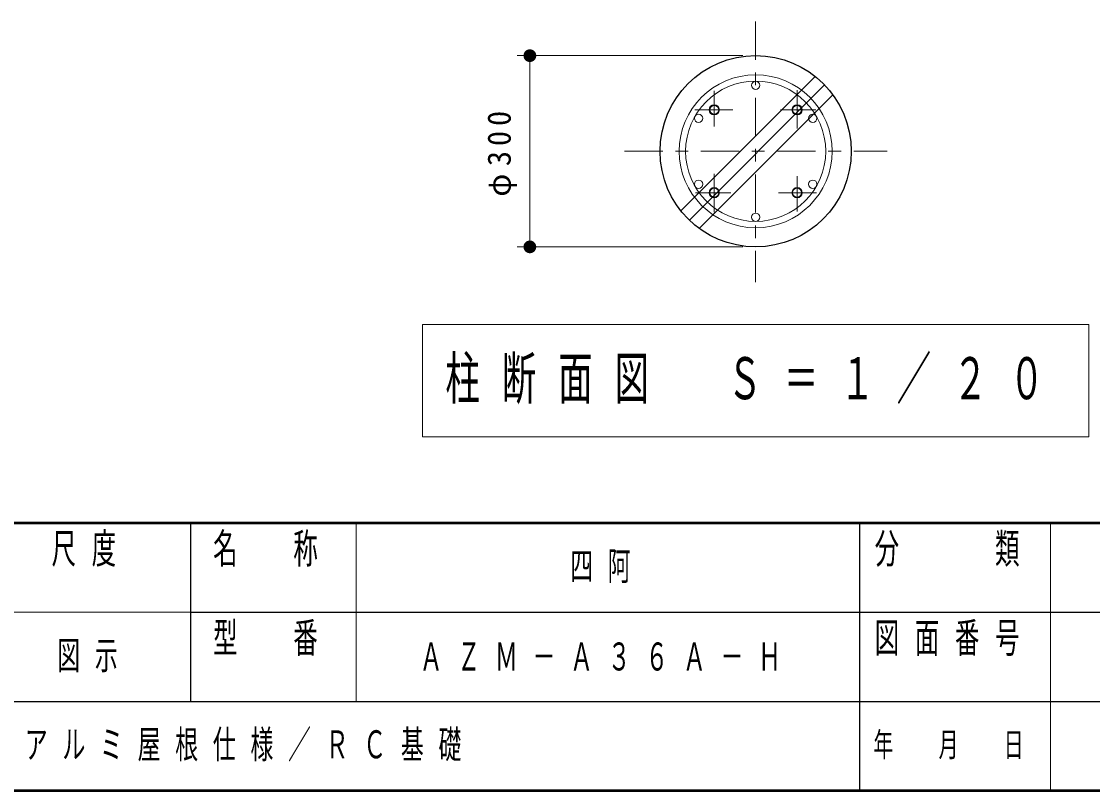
# Model space of a CAD drawing. Units: millimetres on the paper, with parts at other scales. Extents: x -365 to 0, y 0 to 257.
# Drawn here: x -195.8 to -111.7, y 0 to 60.3 of the extents above; entities that cross this region are included whole.
import ezdxf

# ---------------------------------------------------------------- set-up
doc = ezdxf.new("R2010")
doc.units = ezdxf.units.MM
doc.linetypes.add('USER2', pattern=[6, 3, -1, 1, -1])
doc.layers.add('LY_1', color=190, linetype='Continuous', lineweight=25)
doc.layers.add('LY_3', color=7, linetype='Continuous', lineweight=13)
doc.styles.add('ＭＳ ゴシック', font='')
doc.styles.get('ＭＳ ゴシック').set_extended_font_data('MS Gothic')

# ---------------------------------------------------------------- blocks, each defined once
blk = doc.blocks.new('filled_dot')
at = {"color": 0, "linetype": 'Continuous', "lineweight": -2, "const_width": 1.25}
blk.add_lwpolyline([(-0.625, 0, 1), (0.625, 0, 1)], format="xyb", close=True, dxfattribs=at)

msp = doc.modelspace()

# ---------------------------------------------------------------- linework, layer by layer
at = {"layer": 'LY_1', "color": 7, "linetype": 'USER2', "lineweight": 13}
for p, q in [((-138.138, 60.336), (-138.138, 39.888)), ((-148.435, 50.151), (-127.813, 50.151))]:
    msp.add_line(p, q, dxfattribs=at)
at = {"layer": 'LY_1', "color": 7, "lineweight": 13}
for p, q in [((-139.138, 57.651), (-156.86, 57.651)), ((-155.86, 42.651), (-155.86, 57.651)), ((-139.138, 42.651), (-156.86, 42.651)), ((-164.288, 36.551), (-164.288, 27.751)), ((-111.988, 36.551), (-164.288, 36.551)), ((-111.988, 27.751), (-111.988, 36.551)), ((-164.288, 27.751), (-111.988, 27.751))]:
    msp.add_line(p, q, dxfattribs=at)
at = {"layer": 'LY_1', "lineweight": 13}
for p, q in [((-144.015, 45.49), (-133.478, 56.027)), ((-143.342, 44.749), (-132.737, 55.354)), ((-142.574, 44.103), (-132.09, 54.586))]:
    msp.add_line(p, q, dxfattribs=at)
at = {"layer": 'LY_1', "linetype": 'USER2', "lineweight": 13}
for p, q in [((-141.388, 54.882), (-141.388, 52.103)), ((-134.888, 54.933), (-134.888, 51.92)), ((-142.92, 53.401), (-139.908, 53.401)), ((-133.407, 53.401), (-136.186, 53.401)), ((-141.388, 45.369), (-141.388, 48.381)), ((-134.888, 45.419), (-134.888, 48.198)), ((-142.87, 46.901), (-140.091, 46.901)), ((-133.356, 46.901), (-136.369, 46.901))]:
    msp.add_line(p, q, dxfattribs=at)
at = {"layer": 'LY_1'}
msp.add_circle((-138.138, 50.151), 7.5, dxfattribs=at)
at = {"layer": 'LY_1', "lineweight": 13}
for centre, radius in [((-138.138, 50.151), 6), ((-138.138, 50.151), 5.5), ((-138.138, 55.326), 0.325), ((-142.62, 52.738), 0.325), ((-133.657, 52.738), 0.325), ((-142.62, 47.563), 0.325), ((-133.657, 47.563), 0.325), ((-138.138, 44.976), 0.325)]:
    msp.add_circle(centre, radius, dxfattribs=at)
at = {"layer": 'LY_1', "color": 7, "lineweight": 13}
for centre, radius in [((-141.388, 53.401), 0.4), ((-141.388, 53.401), 0.35), ((-134.888, 53.401), 0.4), ((-134.888, 53.401), 0.35), ((-141.388, 46.901), 0.4), ((-141.388, 46.901), 0.35), ((-134.888, 46.901), 0.4), ((-134.888, 46.901), 0.35)]:
    msp.add_circle(centre, radius, dxfattribs=at)
at = {"layer": 'LY_3', "lineweight": 50}
for p, q in [((-365, 21), (0, 21)), ((-365, 0), (0, 0))]:
    msp.add_line(p, q, dxfattribs=at)
at = {"layer": 'LY_3', "color": 211, "lineweight": 25}
for p, q in [((-182.5, 21), (-182.5, 7)), ((-130, 21), (-130, 0)), ((-182.5, 14), (-70, 14)), ((-237.5, 7), (0, 7))]:
    msp.add_line(p, q, dxfattribs=at)
at = {"layer": 'LY_3'}
for p, q in [((-169.5, 21), (-169.5, 7)), ((-115, 21), (-115, 0)), ((-237.5, 14), (-182.5, 14))]:
    msp.add_line(p, q, dxfattribs=at)

# ---------------------------------------------------------------- block references
at = {"layer": 'LY_1', "color": 7, "lineweight": 13, "xscale": 0.4, "yscale": 0.4}
for p, rotation in [((-155.86, 57.651), 270), ((-155.86, 42.651), 90)]:
    msp.add_blockref('filled_dot', p, dxfattribs=dict(at, rotation=rotation))

# ---------------------------------------------------------------- texts
at = {"layer": 'LY_1', "color": 7, "insert": (-156.86, 50.151), "char_height": 1.833, "attachment_point": 8, "rotation": 90, "style": 'ＭＳ ゴシック'}
msp.add_mtext('\\T1.33;\\W0.95;φ300', dxfattribs=at)
at = {"layer": 'LY_1', "color": 7, "style": 'ＭＳ ゴシック'}
for s, insert, char_height, attachment_point in [('\\T1.64;\\W0.6;柱断面図\u3000Ｓ＝１／２０', (-138.138, 32.151), 3.299, 5), ('\\T1.64;\\W0.6;四阿', (-149.75, 17.5), 2.199, 5), ('\\T1.64;\\W0.6;図示', (-190, 10.5), 2.199, 5), ('\\T1.64;\\W0.6;ＡＺＭ－Ａ３６Ａ－Ｈ', (-149.75, 10.5), 2.199, 5), ('\\T1.64;\\W0.6;アルミ屋根仕様／ＲＣ基礎', (-195.5, 3.5), 2.199, 4)]:
    msp.add_mtext(s, dxfattribs=dict(at, insert=insert, char_height=char_height, attachment_point=attachment_point))
at = {"layer": 'LY_3', "color": 4, "style": 'ＭＳ ゴシック'}
for s, insert, char_height, attachment_point in [('\\T1.64;\\W0.6;尺度', (-190.25, 20.167), 2.346, 2), ('\\T1.64;\\W0.6;名\u3000称', (-176, 20.167), 2.346, 2), ('\\T1.64;\\W0.6;分\u3000\u3000類', (-122.5, 20.167), 2.346, 2), ('\\T1.64;\\W0.6;型\u3000番', (-176, 13.167), 2.346, 2), ('\\T1.64;\\W0.6;図面番号', (-122.5, 13.167), 2.346, 2), ('\\T1.64;\\W0.6;年\u3000月\u3000日', (-122.5, 3.5), 1.906, 5)]:
    msp.add_mtext(s, dxfattribs=dict(at, insert=insert, char_height=char_height, attachment_point=attachment_point))

doc.saveas('drawing.dxf')
